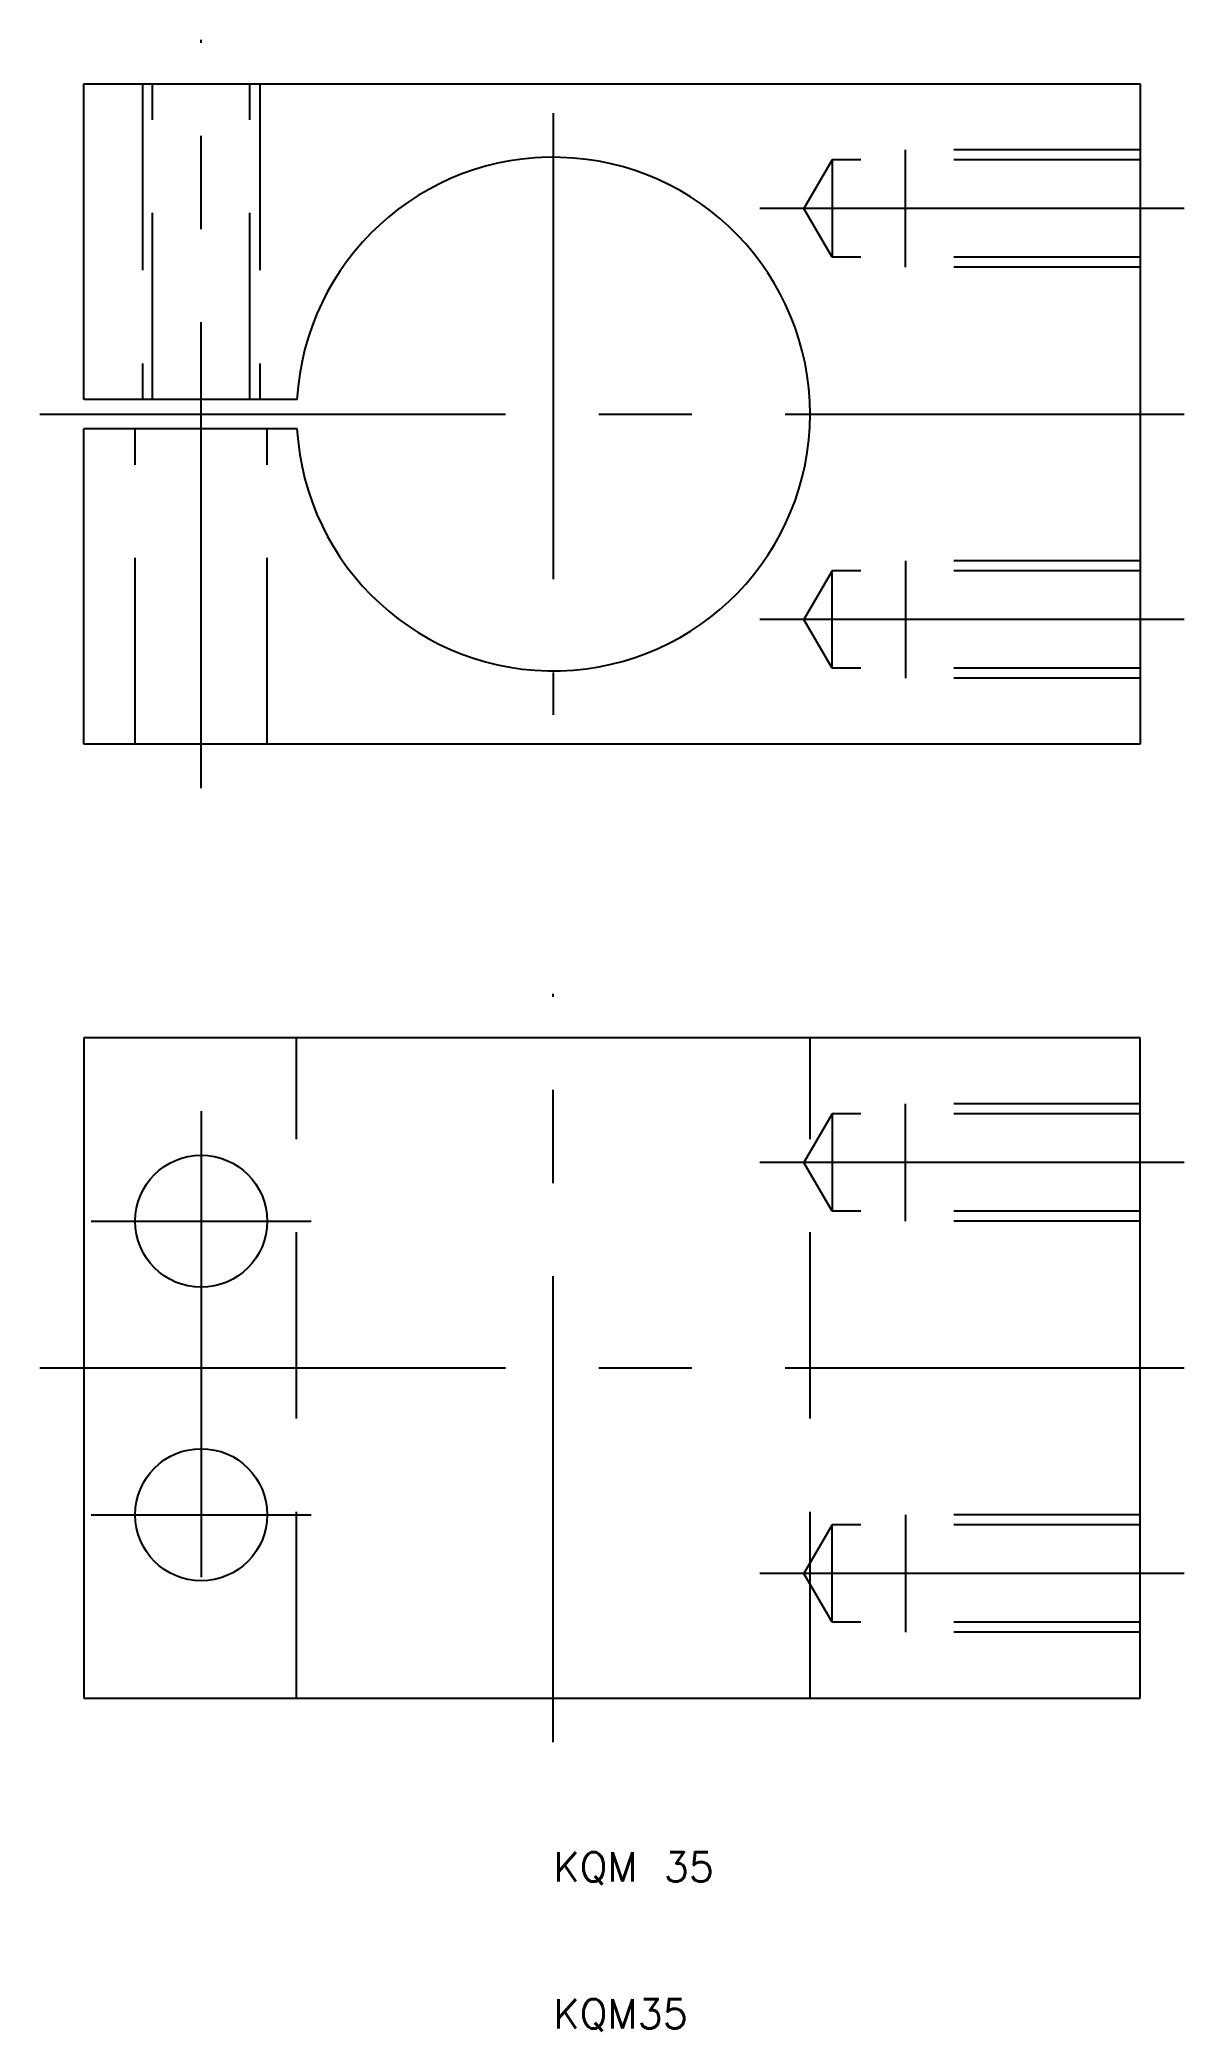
# Model space of a CAD drawing. Extents: x -25 to 53, y 10 to 146.
import ezdxf

# ---------------------------------------------------------------- set-up
doc = ezdxf.new("R2010")
doc.units = 0
doc.linetypes.add('CENTER', pattern=[50.8, 31.75, -6.35, 6.35, -6.35])
doc.linetypes.add('DASHED', pattern=[19.05, 12.7, -6.35])
doc.layers.get('0').update_dxf_attribs({"linetype": 'CONTINUOUS'})
doc.layers.add('CENTER', color=1, linetype='CENTER')
doc.styles.get("Standard").update_dxf_attribs({"font": 'txt.shx'})

msp = doc.modelspace()

# ---------------------------------------------------------------- linework, layer by layer
for p, q in [((-22, 142.5), (50, 142.5)), ((-22, 121), (-22, 142.5)), ((50, 142.5), (50, 97.5)), ((-7.47, 121), (-22, 121)), ((-7.47, 119), (-22, 119)), ((-22, 97.5), (-22, 119)), ((50, 97.5), (-22, 97.5)), ((-22, 77.5), (-22, 32.5)), ((50, 77.5), (-22, 77.5)), ((50, 32.5), (50, 77.5)), ((-22, 32.5), (50, 32.5))]:
    msp.add_line(p, q)
at = {"color": 3, "linetype": 'DASHED'}
for p, q in [((-18, 142.5), (-18, 121)), ((-17.32, 121), (-17.32, 142.5)), ((-10.68, 121), (-10.68, 142.5)), ((-10, 142.5), (-10, 121)), ((29, 137.32), (27.08, 134)), ((29, 137.32), (29, 130.68)), ((50, 137.32), (29, 137.32)), ((34, 130), (34, 138)), ((50, 138), (34, 138)), ((29, 130.68), (27.08, 134)), ((50, 130.68), (29, 130.68)), ((50, 130), (34, 130)), ((-18.5, 97.5), (-18.5, 119)), ((-9.5, 97.5), (-9.5, 119)), ((50, 110), (34, 110)), ((34, 110), (34, 102)), ((29, 109.32), (27.08, 106)), ((50, 109.32), (29, 109.32)), ((29, 102.68), (29, 109.32)), ((29, 102.68), (27.08, 106)), ((50, 102.68), (29, 102.68)), ((50, 102), (34, 102)), ((-7.5, 32.5), (-7.5, 77.5)), ((27.5, 32.5), (27.5, 77.5)), ((29, 72.32), (27.08, 69)), ((29, 72.32), (29, 65.68)), ((50, 72.32), (29, 72.32)), ((34, 65), (34, 73)), ((50, 73), (34, 73)), ((29, 65.68), (27.08, 69)), ((50, 65.68), (29, 65.68)), ((50, 65), (34, 65)), ((34, 45), (34, 37)), ((50, 45), (34, 45)), ((29, 44.32), (27.08, 41)), ((29, 37.68), (29, 44.32)), ((50, 44.32), (29, 44.32)), ((29, 37.68), (27.08, 41)), ((50, 37.68), (29, 37.68)), ((50, 37), (34, 37))]:
    msp.add_line(p, q, dxfattribs=at)
for centre in [(-14, 65), (-14, 45)]:
    msp.add_circle(centre, 4.5)
msp.add_arc((10, 120), 17.5, 183.2758, 176.7242)
at = {"layer": 'CENTER'}
for p, q in [((-14, 94.5), (-14, 145.5)), ((10, 140.5), (10, 99.5)), ((53, 134), (24.08, 134)), ((-25, 120), (53, 120)), ((53, 106), (24.08, 106)), ((10, 29.5), (10, 80.5)), ((-14, 72.5), (-14, 37.5)), ((53, 69), (24.08, 69)), ((-21.5, 65), (-6.5, 65)), ((-25, 55), (53, 55)), ((-21.5, 45), (-6.5, 45)), ((53, 41), (24.08, 41))]:
    msp.add_line(p, q, dxfattribs=at)

# ---------------------------------------------------------------- texts
for s, p in [('KQM 35', (10, 20)), ('KQM35', (10, 10))]:
    msp.add_text(s, height=2).set_placement(p)

doc.saveas('drawing.dxf')
